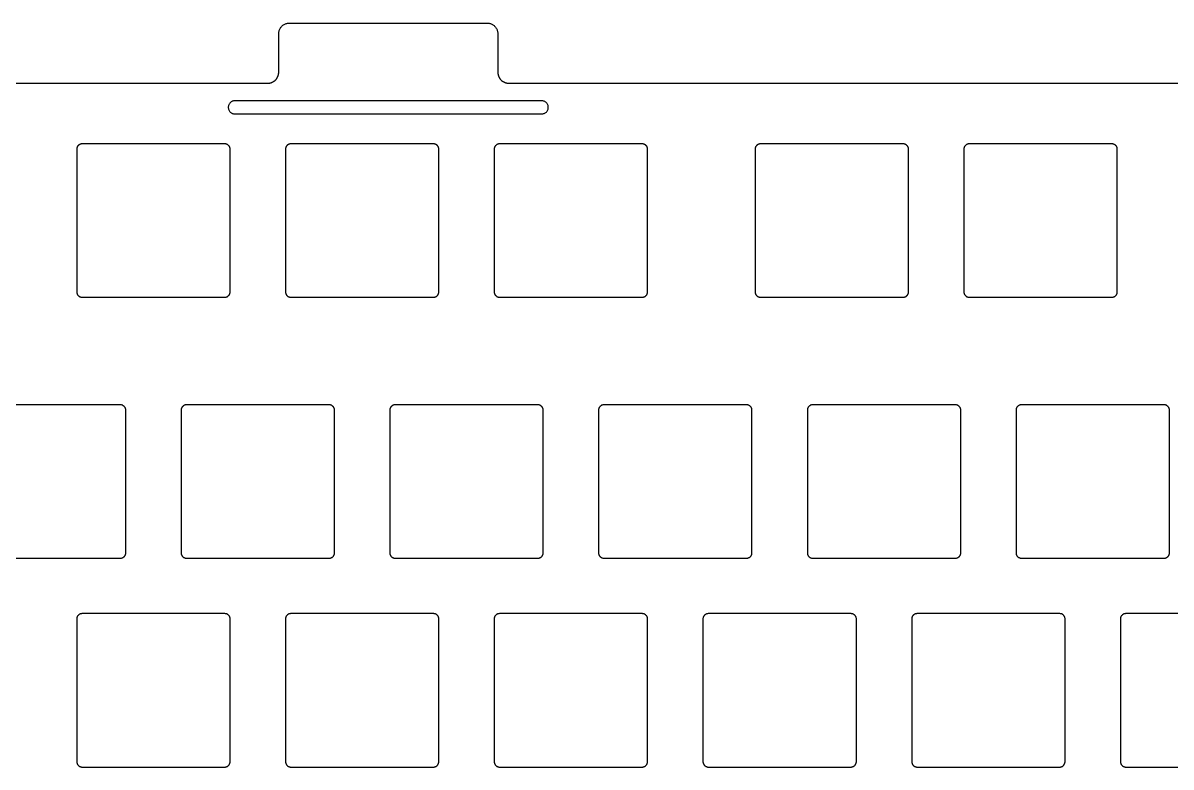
# Model space of a CAD drawing. Header units: millimetres. Extents: x -6 to 321, y -6 to 135.
# Drawn here: x 124.4 to 229.2, y 67.4 to 135.3 of the extents above; entities that cross this region are included whole.
import ezdxf

# ---------------------------------------------------------------- set-up
doc = ezdxf.new("R2010")
doc.units = ezdxf.units.MM
for name, color, linetype in [('CUTOUTS', 1, 'Continuous'), ('FLEX', 3, 'Continuous'), ('OUTLINE', 7, 'Continuous')]:
    doc.layers.add(name, color=color, linetype=linetype)

msp = doc.modelspace()

# ---------------------------------------------------------------- linework, layer by layer
at = {"layer": 'CUTOUTS'}
for points in [[(129.69, 110.33), (129.72, 110.32), (129.75, 110.31), (129.78, 110.3), (129.82, 110.3), (129.85, 110.3), (142.85, 110.3), (142.88, 110.3), (142.92, 110.3), (142.95, 110.31), (142.98, 110.32), (143.01, 110.33), (143.04, 110.34), (143.07, 110.35), (143.1, 110.37), (143.13, 110.38), (143.15, 110.4), (143.18, 110.42), (143.2, 110.45), (143.23, 110.47), (143.25, 110.5), (143.27, 110.52), (143.28, 110.55), (143.3, 110.58), (143.31, 110.61), (143.32, 110.64), (143.33, 110.67), (143.34, 110.7), (143.35, 110.73), (143.35, 110.77), (143.35, 110.8), (143.35, 123.8), (143.35, 123.83), (143.35, 123.87), (143.34, 123.9), (143.33, 123.93), (143.32, 123.96), (143.31, 123.99), (143.3, 124.02), (143.28, 124.05), (143.27, 124.08), (143.25, 124.1), (143.23, 124.13), (143.2, 124.15), (143.18, 124.18), (143.15, 124.2), (143.13, 124.22), (143.1, 124.23), (143.07, 124.25), (143.04, 124.26), (143.01, 124.27), (142.98, 124.28), (142.95, 124.29), (142.92, 124.3), (142.88, 124.3), (142.85, 124.3), (129.85, 124.3), (129.82, 124.3), (129.78, 124.3), (129.75, 124.29), (129.72, 124.28), (129.69, 124.27), (129.66, 124.26), (129.63, 124.25), (129.6, 124.23), (129.57, 124.22), (129.55, 124.2), (129.52, 124.18), (129.5, 124.15), (129.47, 124.13), (129.45, 124.1), (129.43, 124.08), (129.42, 124.05), (129.4, 124.02), (129.39, 123.99), (129.38, 123.96), (129.37, 123.93), (129.36, 123.9), (129.35, 123.87), (129.35, 123.83), (129.35, 123.8), (129.35, 110.8), (129.35, 110.77), (129.35, 110.73), (129.36, 110.7), (129.37, 110.67), (129.38, 110.64), (129.39, 110.61), (129.4, 110.58), (129.42, 110.55), (129.43, 110.52), (129.45, 110.5), (129.47, 110.47), (129.5, 110.45), (129.52, 110.42), (129.55, 110.4), (129.57, 110.38), (129.6, 110.37), (129.63, 110.35), (129.66, 110.34)], [(148.74, 110.33), (148.77, 110.32), (148.8, 110.31), (148.83, 110.3), (148.87, 110.3), (148.9, 110.3), (161.9, 110.3), (161.93, 110.3), (161.97, 110.3), (162, 110.31), (162.03, 110.32), (162.06, 110.33), (162.09, 110.34), (162.12, 110.35), (162.15, 110.37), (162.18, 110.38), (162.2, 110.4), (162.23, 110.42), (162.25, 110.45), (162.28, 110.47), (162.3, 110.5), (162.32, 110.52), (162.33, 110.55), (162.35, 110.58), (162.36, 110.61), (162.37, 110.64), (162.38, 110.67), (162.39, 110.7), (162.4, 110.73), (162.4, 110.77), (162.4, 110.8), (162.4, 123.8), (162.4, 123.83), (162.4, 123.87), (162.39, 123.9), (162.38, 123.93), (162.37, 123.96), (162.36, 123.99), (162.35, 124.02), (162.33, 124.05), (162.32, 124.08), (162.3, 124.1), (162.28, 124.13), (162.25, 124.15), (162.23, 124.18), (162.2, 124.2), (162.18, 124.22), (162.15, 124.23), (162.12, 124.25), (162.09, 124.26), (162.06, 124.27), (162.03, 124.28), (162, 124.29), (161.97, 124.3), (161.93, 124.3), (161.9, 124.3), (148.9, 124.3), (148.87, 124.3), (148.83, 124.3), (148.8, 124.29), (148.77, 124.28), (148.74, 124.27), (148.71, 124.26), (148.68, 124.25), (148.65, 124.23), (148.62, 124.22), (148.6, 124.2), (148.57, 124.18), (148.55, 124.15), (148.52, 124.13), (148.5, 124.1), (148.48, 124.08), (148.47, 124.05), (148.45, 124.02), (148.44, 123.99), (148.43, 123.96), (148.42, 123.93), (148.41, 123.9), (148.4, 123.87), (148.4, 123.83), (148.4, 123.8), (148.4, 110.8), (148.4, 110.77), (148.4, 110.73), (148.41, 110.7), (148.42, 110.67), (148.43, 110.64), (148.44, 110.61), (148.45, 110.58), (148.47, 110.55), (148.48, 110.52), (148.5, 110.5), (148.52, 110.47), (148.55, 110.45), (148.57, 110.42), (148.6, 110.4), (148.62, 110.38), (148.65, 110.37), (148.68, 110.35), (148.71, 110.34)], [(167.79, 110.33), (167.82, 110.32), (167.85, 110.31), (167.88, 110.3), (167.92, 110.3), (167.95, 110.3), (180.95, 110.3), (180.98, 110.3), (181.02, 110.3), (181.05, 110.31), (181.08, 110.32), (181.11, 110.33), (181.14, 110.34), (181.17, 110.35), (181.2, 110.37), (181.23, 110.38), (181.25, 110.4), (181.28, 110.42), (181.3, 110.45), (181.33, 110.47), (181.35, 110.5), (181.37, 110.52), (181.38, 110.55), (181.4, 110.58), (181.41, 110.61), (181.42, 110.64), (181.43, 110.67), (181.44, 110.7), (181.45, 110.73), (181.45, 110.77), (181.45, 110.8), (181.45, 123.8), (181.45, 123.83), (181.45, 123.87), (181.44, 123.9), (181.43, 123.93), (181.42, 123.96), (181.41, 123.99), (181.4, 124.02), (181.38, 124.05), (181.37, 124.08), (181.35, 124.1), (181.33, 124.13), (181.3, 124.15), (181.28, 124.18), (181.25, 124.2), (181.23, 124.22), (181.2, 124.23), (181.17, 124.25), (181.14, 124.26), (181.11, 124.27), (181.08, 124.28), (181.05, 124.29), (181.02, 124.3), (180.98, 124.3), (180.95, 124.3), (167.95, 124.3), (167.92, 124.3), (167.88, 124.3), (167.85, 124.29), (167.82, 124.28), (167.79, 124.27), (167.76, 124.26), (167.73, 124.25), (167.7, 124.23), (167.67, 124.22), (167.65, 124.2), (167.62, 124.18), (167.6, 124.15), (167.57, 124.13), (167.55, 124.1), (167.53, 124.08), (167.52, 124.05), (167.5, 124.02), (167.49, 123.99), (167.48, 123.96), (167.47, 123.93), (167.46, 123.9), (167.45, 123.87), (167.45, 123.83), (167.45, 123.8), (167.45, 110.8), (167.45, 110.77), (167.45, 110.73), (167.46, 110.7), (167.47, 110.67), (167.48, 110.64), (167.49, 110.61), (167.5, 110.58), (167.52, 110.55), (167.53, 110.52), (167.55, 110.5), (167.57, 110.47), (167.6, 110.45), (167.62, 110.42), (167.65, 110.4), (167.67, 110.38), (167.7, 110.37), (167.73, 110.35), (167.76, 110.34)], [(191.6, 110.33), (191.63, 110.32), (191.66, 110.31), (191.7, 110.3), (191.73, 110.3), (191.76, 110.3), (204.76, 110.3), (204.8, 110.3), (204.83, 110.3), (204.86, 110.31), (204.89, 110.32), (204.92, 110.33), (204.95, 110.34), (204.98, 110.35), (205.01, 110.37), (205.04, 110.38), (205.07, 110.4), (205.09, 110.42), (205.12, 110.45), (205.14, 110.47), (205.16, 110.5), (205.18, 110.52), (205.2, 110.55), (205.21, 110.58), (205.22, 110.61), (205.24, 110.64), (205.25, 110.67), (205.25, 110.7), (205.26, 110.73), (205.26, 110.77), (205.26, 110.8), (205.26, 123.8), (205.26, 123.83), (205.26, 123.87), (205.25, 123.9), (205.25, 123.93), (205.24, 123.96), (205.22, 123.99), (205.21, 124.02), (205.2, 124.05), (205.18, 124.08), (205.16, 124.1), (205.14, 124.13), (205.12, 124.15), (205.09, 124.18), (205.07, 124.2), (205.04, 124.22), (205.01, 124.23), (204.98, 124.25), (204.95, 124.26), (204.92, 124.27), (204.89, 124.28), (204.86, 124.29), (204.83, 124.3), (204.8, 124.3), (204.76, 124.3), (191.76, 124.3), (191.73, 124.3), (191.7, 124.3), (191.66, 124.29), (191.63, 124.28), (191.6, 124.27), (191.57, 124.26), (191.54, 124.25), (191.51, 124.23), (191.48, 124.22), (191.46, 124.2), (191.43, 124.18), (191.41, 124.15), (191.39, 124.13), (191.37, 124.1), (191.35, 124.08), (191.33, 124.05), (191.31, 124.02), (191.3, 123.99), (191.29, 123.96), (191.28, 123.93), (191.27, 123.9), (191.27, 123.87), (191.26, 123.83), (191.26, 123.8), (191.26, 110.8), (191.26, 110.77), (191.27, 110.73), (191.27, 110.7), (191.28, 110.67), (191.29, 110.64), (191.3, 110.61), (191.31, 110.58), (191.33, 110.55), (191.35, 110.52), (191.37, 110.5), (191.39, 110.47), (191.41, 110.45), (191.43, 110.42), (191.46, 110.4), (191.48, 110.38), (191.51, 110.37), (191.54, 110.35), (191.57, 110.34)], [(210.68, 110.32), (210.71, 110.31), (210.75, 110.3), (210.78, 110.3), (210.81, 110.3), (223.81, 110.3), (223.85, 110.3), (223.88, 110.3), (223.91, 110.31), (223.94, 110.32), (223.97, 110.33), (224, 110.34), (224.03, 110.35), (224.06, 110.37), (224.09, 110.38), (224.12, 110.4), (224.14, 110.42), (224.17, 110.45), (224.19, 110.47), (224.21, 110.5), (224.23, 110.52), (224.25, 110.55), (224.26, 110.58), (224.27, 110.61), (224.29, 110.64), (224.3, 110.67), (224.3, 110.7), (224.31, 110.73), (224.31, 110.77), (224.31, 110.8), (224.31, 123.8), (224.31, 123.83), (224.31, 123.87), (224.3, 123.9), (224.3, 123.93), (224.29, 123.96), (224.27, 123.99), (224.26, 124.02), (224.25, 124.05), (224.23, 124.08), (224.21, 124.1), (224.19, 124.13), (224.17, 124.15), (224.14, 124.18), (224.12, 124.2), (224.09, 124.22), (224.06, 124.23), (224.03, 124.25), (224, 124.26), (223.97, 124.27), (223.94, 124.28), (223.91, 124.29), (223.88, 124.3), (223.85, 124.3), (223.81, 124.3), (210.81, 124.3), (210.78, 124.3), (210.75, 124.3), (210.71, 124.29), (210.68, 124.28), (210.65, 124.27), (210.62, 124.26), (210.59, 124.25), (210.56, 124.23), (210.53, 124.22), (210.51, 124.2), (210.48, 124.18), (210.46, 124.15), (210.44, 124.13), (210.42, 124.1), (210.4, 124.08), (210.38, 124.05), (210.36, 124.02), (210.35, 123.99), (210.34, 123.96), (210.33, 123.93), (210.32, 123.9), (210.32, 123.87), (210.31, 123.83), (210.31, 123.8), (210.31, 110.8), (210.31, 110.77), (210.32, 110.73), (210.32, 110.7), (210.33, 110.67), (210.34, 110.64), (210.35, 110.61), (210.36, 110.58), (210.38, 110.55), (210.4, 110.52), (210.42, 110.5), (210.44, 110.47), (210.46, 110.45), (210.48, 110.42), (210.51, 110.4), (210.53, 110.38), (210.56, 110.37), (210.59, 110.35), (210.62, 110.34), (210.65, 110.33)], [(139.21, 86.51), (139.25, 86.5), (139.28, 86.5), (139.31, 86.49), (139.34, 86.49), (139.38, 86.49), (152.38, 86.49), (152.41, 86.49), (152.44, 86.49), (152.47, 86.5), (152.5, 86.5), (152.54, 86.51), (152.57, 86.53), (152.6, 86.54), (152.62, 86.55), (152.65, 86.57), (152.68, 86.59), (152.7, 86.61), (152.73, 86.63), (152.75, 86.66), (152.77, 86.68), (152.79, 86.71), (152.81, 86.74), (152.82, 86.77), (152.84, 86.8), (152.85, 86.83), (152.86, 86.86), (152.87, 86.89), (152.87, 86.92), (152.87, 86.95), (152.88, 86.99), (152.88, 99.99), (152.87, 100.02), (152.87, 100.05), (152.87, 100.09), (152.86, 100.12), (152.85, 100.15), (152.84, 100.18), (152.82, 100.21), (152.81, 100.24), (152.79, 100.27), (152.77, 100.29), (152.75, 100.32), (152.73, 100.34), (152.7, 100.36), (152.68, 100.38), (152.65, 100.4), (152.62, 100.42), (152.6, 100.44), (152.57, 100.45), (152.54, 100.46), (152.5, 100.47), (152.47, 100.48), (152.44, 100.48), (152.41, 100.49), (152.38, 100.49), (139.38, 100.49), (139.34, 100.49), (139.31, 100.48), (139.28, 100.48), (139.25, 100.47), (139.21, 100.46), (139.18, 100.45), (139.15, 100.44), (139.12, 100.42), (139.1, 100.4), (139.07, 100.38), (139.05, 100.36), (139.02, 100.34), (139, 100.32), (138.98, 100.29), (138.96, 100.27), (138.94, 100.24), (138.93, 100.21), (138.91, 100.18), (138.9, 100.15), (138.89, 100.12), (138.88, 100.09), (138.88, 100.05), (138.88, 100.02), (138.88, 99.99), (138.88, 86.99), (138.88, 86.95), (138.88, 86.92), (138.88, 86.89), (138.89, 86.86), (138.9, 86.83), (138.91, 86.8), (138.93, 86.77), (138.94, 86.74), (138.96, 86.71), (138.98, 86.68), (139, 86.66), (139.02, 86.63), (139.05, 86.61), (139.07, 86.59), (139.1, 86.57), (139.12, 86.55), (139.15, 86.54), (139.18, 86.53)], [(158.26, 86.51), (158.3, 86.5), (158.33, 86.5), (158.36, 86.49), (158.39, 86.49), (158.43, 86.49), (171.43, 86.49), (171.46, 86.49), (171.49, 86.49), (171.52, 86.5), (171.55, 86.5), (171.59, 86.51), (171.62, 86.53), (171.65, 86.54), (171.68, 86.55), (171.7, 86.57), (171.73, 86.59), (171.75, 86.61), (171.78, 86.63), (171.8, 86.66), (171.82, 86.68), (171.84, 86.71), (171.86, 86.74), (171.87, 86.77), (171.89, 86.8), (171.9, 86.83), (171.91, 86.86), (171.92, 86.89), (171.92, 86.92), (171.92, 86.95), (171.93, 86.99), (171.93, 99.99), (171.92, 100.02), (171.92, 100.05), (171.92, 100.09), (171.91, 100.12), (171.9, 100.15), (171.89, 100.18), (171.87, 100.21), (171.86, 100.24), (171.84, 100.27), (171.82, 100.29), (171.8, 100.32), (171.78, 100.34), (171.75, 100.36), (171.73, 100.38), (171.7, 100.4), (171.68, 100.42), (171.65, 100.44), (171.62, 100.45), (171.59, 100.46), (171.55, 100.47), (171.52, 100.48), (171.49, 100.48), (171.46, 100.49), (171.43, 100.49), (158.43, 100.49), (158.39, 100.49), (158.36, 100.48), (158.33, 100.48), (158.3, 100.47), (158.26, 100.46), (158.23, 100.45), (158.2, 100.44), (158.18, 100.42), (158.15, 100.4), (158.12, 100.38), (158.1, 100.36), (158.07, 100.34), (158.05, 100.32), (158.03, 100.29), (158.01, 100.27), (157.99, 100.24), (157.98, 100.21), (157.96, 100.18), (157.95, 100.15), (157.94, 100.12), (157.93, 100.09), (157.93, 100.05), (157.93, 100.02), (157.93, 99.99), (157.93, 86.99), (157.93, 86.95), (157.93, 86.92), (157.93, 86.89), (157.94, 86.86), (157.95, 86.83), (157.96, 86.8), (157.98, 86.77), (157.99, 86.74), (158.01, 86.71), (158.03, 86.68), (158.05, 86.66), (158.07, 86.63), (158.1, 86.61), (158.12, 86.59), (158.15, 86.57), (158.18, 86.55), (158.2, 86.54), (158.23, 86.53)], [(177.35, 86.5), (177.38, 86.5), (177.41, 86.49), (177.44, 86.49), (177.47, 86.49), (190.47, 86.49), (190.51, 86.49), (190.54, 86.49), (190.57, 86.5), (190.6, 86.5), (190.64, 86.51), (190.67, 86.53), (190.7, 86.54), (190.72, 86.55), (190.75, 86.57), (190.78, 86.59), (190.8, 86.61), (190.83, 86.63), (190.85, 86.66), (190.87, 86.68), (190.89, 86.71), (190.91, 86.74), (190.92, 86.77), (190.94, 86.8), (190.95, 86.83), (190.96, 86.86), (190.97, 86.89), (190.97, 86.92), (190.97, 86.95), (190.97, 86.99), (190.97, 99.99), (190.97, 100.02), (190.97, 100.05), (190.97, 100.09), (190.96, 100.12), (190.95, 100.15), (190.94, 100.18), (190.92, 100.21), (190.91, 100.24), (190.89, 100.27), (190.87, 100.29), (190.85, 100.32), (190.83, 100.34), (190.8, 100.36), (190.78, 100.38), (190.75, 100.4), (190.72, 100.42), (190.7, 100.44), (190.67, 100.45), (190.64, 100.46), (190.6, 100.47), (190.57, 100.48), (190.54, 100.48), (190.51, 100.49), (190.47, 100.49), (177.47, 100.49), (177.44, 100.49), (177.41, 100.48), (177.38, 100.48), (177.35, 100.47), (177.31, 100.46), (177.28, 100.45), (177.25, 100.44), (177.22, 100.42), (177.2, 100.4), (177.17, 100.38), (177.15, 100.36), (177.12, 100.34), (177.1, 100.32), (177.08, 100.29), (177.06, 100.27), (177.04, 100.24), (177.03, 100.21), (177.01, 100.18), (177, 100.15), (176.99, 100.12), (176.98, 100.09), (176.98, 100.05), (176.98, 100.02), (176.97, 99.99), (176.97, 86.99), (176.98, 86.95), (176.98, 86.92), (176.98, 86.89), (176.99, 86.86), (177, 86.83), (177.01, 86.8), (177.03, 86.77), (177.04, 86.74), (177.06, 86.71), (177.08, 86.68), (177.1, 86.66), (177.12, 86.63), (177.15, 86.61), (177.17, 86.59), (177.2, 86.57), (177.22, 86.55), (177.25, 86.54), (177.28, 86.53), (177.31, 86.51)], [(196.36, 86.51), (196.4, 86.5), (196.43, 86.5), (196.46, 86.49), (196.49, 86.49), (196.53, 86.49), (209.53, 86.49), (209.56, 86.49), (209.59, 86.49), (209.62, 86.5), (209.65, 86.5), (209.69, 86.51), (209.72, 86.53), (209.75, 86.54), (209.78, 86.55), (209.8, 86.57), (209.83, 86.59), (209.85, 86.61), (209.88, 86.63), (209.9, 86.66), (209.92, 86.68), (209.94, 86.71), (209.96, 86.74), (209.97, 86.77), (209.99, 86.8), (210, 86.83), (210.01, 86.86), (210.02, 86.89), (210.02, 86.92), (210.02, 86.95), (210.03, 86.99), (210.03, 99.99), (210.02, 100.02), (210.02, 100.05), (210.02, 100.09), (210.01, 100.12), (210, 100.15), (209.99, 100.18), (209.97, 100.21), (209.96, 100.24), (209.94, 100.27), (209.92, 100.29), (209.9, 100.32), (209.88, 100.34), (209.85, 100.36), (209.83, 100.38), (209.8, 100.4), (209.78, 100.42), (209.75, 100.44), (209.72, 100.45), (209.69, 100.46), (209.65, 100.47), (209.62, 100.48), (209.59, 100.48), (209.56, 100.49), (209.53, 100.49), (196.53, 100.49), (196.49, 100.49), (196.46, 100.48), (196.43, 100.48), (196.4, 100.47), (196.36, 100.46), (196.33, 100.45), (196.3, 100.44), (196.28, 100.42), (196.25, 100.4), (196.22, 100.38), (196.2, 100.36), (196.17, 100.34), (196.15, 100.32), (196.13, 100.29), (196.11, 100.27), (196.09, 100.24), (196.08, 100.21), (196.06, 100.18), (196.05, 100.15), (196.04, 100.12), (196.03, 100.09), (196.03, 100.05), (196.03, 100.02), (196.03, 99.99), (196.03, 86.99), (196.03, 86.95), (196.03, 86.92), (196.03, 86.89), (196.04, 86.86), (196.05, 86.83), (196.06, 86.8), (196.08, 86.77), (196.09, 86.74), (196.11, 86.71), (196.13, 86.68), (196.15, 86.66), (196.17, 86.63), (196.2, 86.61), (196.22, 86.59), (196.25, 86.57), (196.28, 86.55), (196.3, 86.54), (196.33, 86.53)], [(215.41, 86.51), (215.45, 86.5), (215.48, 86.5), (215.51, 86.49), (215.54, 86.49), (215.58, 86.49), (228.58, 86.49), (228.61, 86.49), (228.64, 86.49), (228.67, 86.5), (228.7, 86.5), (228.74, 86.51), (228.77, 86.53), (228.8, 86.54), (228.83, 86.55), (228.85, 86.57), (228.88, 86.59), (228.9, 86.61), (228.93, 86.63), (228.95, 86.66), (228.97, 86.68), (228.99, 86.71), (229.01, 86.74), (229.02, 86.77), (229.04, 86.8), (229.05, 86.83), (229.06, 86.86), (229.07, 86.89), (229.07, 86.92), (229.07, 86.95), (229.08, 86.99), (229.08, 99.99), (229.07, 100.02), (229.07, 100.05), (229.07, 100.09), (229.06, 100.12), (229.05, 100.15), (229.04, 100.18), (229.02, 100.21), (229.01, 100.24), (228.99, 100.27), (228.97, 100.29), (228.95, 100.32), (228.93, 100.34), (228.9, 100.36), (228.88, 100.38), (228.85, 100.4), (228.83, 100.42), (228.8, 100.44), (228.77, 100.45), (228.74, 100.46), (228.7, 100.47), (228.67, 100.48), (228.64, 100.48), (228.61, 100.49), (228.58, 100.49), (215.58, 100.49), (215.54, 100.49), (215.51, 100.48), (215.48, 100.48), (215.45, 100.47), (215.41, 100.46), (215.38, 100.45), (215.35, 100.44), (215.33, 100.42), (215.3, 100.4), (215.27, 100.38), (215.25, 100.36), (215.22, 100.34), (215.2, 100.32), (215.18, 100.29), (215.16, 100.27), (215.14, 100.24), (215.13, 100.21), (215.11, 100.18), (215.1, 100.15), (215.09, 100.12), (215.08, 100.09), (215.08, 100.05), (215.08, 100.02), (215.08, 99.99), (215.08, 86.99), (215.08, 86.95), (215.08, 86.92), (215.08, 86.89), (215.09, 86.86), (215.1, 86.83), (215.11, 86.8), (215.13, 86.77), (215.14, 86.74), (215.16, 86.71), (215.18, 86.68), (215.2, 86.66), (215.22, 86.63), (215.25, 86.61), (215.27, 86.59), (215.3, 86.57), (215.33, 86.55), (215.35, 86.54), (215.38, 86.53)], [(129.72, 67.45), (129.75, 67.45), (129.78, 67.44), (129.82, 67.44), (129.85, 67.44), (142.85, 67.44), (142.88, 67.44), (142.92, 67.44), (142.95, 67.45), (142.98, 67.45), (143.01, 67.46), (143.04, 67.48), (143.07, 67.49), (143.1, 67.5), (143.13, 67.52), (143.15, 67.54), (143.18, 67.56), (143.2, 67.58), (143.23, 67.61), (143.25, 67.63), (143.27, 67.66), (143.28, 67.69), (143.3, 67.72), (143.31, 67.75), (143.32, 67.78), (143.33, 67.81), (143.34, 67.84), (143.35, 67.87), (143.35, 67.9), (143.35, 67.94), (143.35, 80.94), (143.35, 80.97), (143.35, 81), (143.34, 81.04), (143.33, 81.07), (143.32, 81.1), (143.31, 81.13), (143.3, 81.16), (143.28, 81.19), (143.27, 81.22), (143.25, 81.24), (143.23, 81.27), (143.2, 81.29), (143.18, 81.31), (143.15, 81.33), (143.13, 81.35), (143.1, 81.37), (143.07, 81.39), (143.04, 81.4), (143.01, 81.41), (142.98, 81.42), (142.95, 81.43), (142.92, 81.43), (142.88, 81.44), (142.85, 81.44), (129.85, 81.44), (129.82, 81.44), (129.78, 81.43), (129.75, 81.43), (129.72, 81.42), (129.69, 81.41), (129.66, 81.4), (129.63, 81.39), (129.6, 81.37), (129.57, 81.35), (129.55, 81.33), (129.52, 81.31), (129.5, 81.29), (129.47, 81.27), (129.45, 81.24), (129.43, 81.22), (129.42, 81.19), (129.4, 81.16), (129.39, 81.13), (129.38, 81.1), (129.37, 81.07), (129.36, 81.04), (129.35, 81), (129.35, 80.97), (129.35, 80.94), (129.35, 67.94), (129.35, 67.9), (129.35, 67.87), (129.36, 67.84), (129.37, 67.81), (129.38, 67.78), (129.39, 67.75), (129.4, 67.72), (129.42, 67.69), (129.43, 67.66), (129.45, 67.63), (129.47, 67.61), (129.5, 67.58), (129.52, 67.56), (129.55, 67.54), (129.57, 67.52), (129.6, 67.5), (129.63, 67.49), (129.66, 67.48), (129.69, 67.46)], [(148.74, 67.46), (148.77, 67.45), (148.8, 67.45), (148.83, 67.44), (148.87, 67.44), (148.9, 67.44), (161.9, 67.44), (161.93, 67.44), (161.97, 67.44), (162, 67.45), (162.03, 67.45), (162.06, 67.46), (162.09, 67.48), (162.12, 67.49), (162.15, 67.5), (162.18, 67.52), (162.2, 67.54), (162.23, 67.56), (162.25, 67.58), (162.28, 67.61), (162.3, 67.63), (162.32, 67.66), (162.33, 67.69), (162.35, 67.72), (162.36, 67.75), (162.37, 67.78), (162.38, 67.81), (162.39, 67.84), (162.4, 67.87), (162.4, 67.9), (162.4, 67.94), (162.4, 80.94), (162.4, 80.97), (162.4, 81), (162.39, 81.04), (162.38, 81.07), (162.37, 81.1), (162.36, 81.13), (162.35, 81.16), (162.33, 81.19), (162.32, 81.22), (162.3, 81.24), (162.28, 81.27), (162.25, 81.29), (162.23, 81.31), (162.2, 81.33), (162.18, 81.35), (162.15, 81.37), (162.12, 81.39), (162.09, 81.4), (162.06, 81.41), (162.03, 81.42), (162, 81.43), (161.97, 81.43), (161.93, 81.44), (161.9, 81.44), (148.9, 81.44), (148.87, 81.44), (148.83, 81.43), (148.8, 81.43), (148.77, 81.42), (148.74, 81.41), (148.71, 81.4), (148.68, 81.39), (148.65, 81.37), (148.62, 81.35), (148.6, 81.33), (148.57, 81.31), (148.55, 81.29), (148.52, 81.27), (148.5, 81.24), (148.48, 81.22), (148.47, 81.19), (148.45, 81.16), (148.44, 81.13), (148.43, 81.1), (148.42, 81.07), (148.41, 81.04), (148.4, 81), (148.4, 80.97), (148.4, 80.94), (148.4, 67.94), (148.4, 67.9), (148.4, 67.87), (148.41, 67.84), (148.42, 67.81), (148.43, 67.78), (148.44, 67.75), (148.45, 67.72), (148.47, 67.69), (148.48, 67.66), (148.5, 67.63), (148.52, 67.61), (148.55, 67.58), (148.57, 67.56), (148.6, 67.54), (148.62, 67.52), (148.65, 67.5), (148.68, 67.49), (148.71, 67.48)], [(167.79, 67.46), (167.82, 67.45), (167.85, 67.45), (167.88, 67.44), (167.92, 67.44), (167.95, 67.44), (180.95, 67.44), (180.98, 67.44), (181.02, 67.44), (181.05, 67.45), (181.08, 67.45), (181.11, 67.46), (181.14, 67.48), (181.17, 67.49), (181.2, 67.5), (181.23, 67.52), (181.25, 67.54), (181.28, 67.56), (181.3, 67.58), (181.33, 67.61), (181.35, 67.63), (181.37, 67.66), (181.38, 67.69), (181.4, 67.72), (181.41, 67.75), (181.42, 67.78), (181.43, 67.81), (181.44, 67.84), (181.45, 67.87), (181.45, 67.9), (181.45, 67.94), (181.45, 80.94), (181.45, 80.97), (181.45, 81), (181.44, 81.04), (181.43, 81.07), (181.42, 81.1), (181.41, 81.13), (181.4, 81.16), (181.38, 81.19), (181.37, 81.22), (181.35, 81.24), (181.33, 81.27), (181.3, 81.29), (181.28, 81.31), (181.25, 81.33), (181.23, 81.35), (181.2, 81.37), (181.17, 81.39), (181.14, 81.4), (181.11, 81.41), (181.08, 81.42), (181.05, 81.43), (181.02, 81.43), (180.98, 81.44), (180.95, 81.44), (167.95, 81.44), (167.92, 81.44), (167.88, 81.43), (167.85, 81.43), (167.82, 81.42), (167.79, 81.41), (167.76, 81.4), (167.73, 81.39), (167.7, 81.37), (167.67, 81.35), (167.65, 81.33), (167.62, 81.31), (167.6, 81.29), (167.57, 81.27), (167.55, 81.24), (167.53, 81.22), (167.52, 81.19), (167.5, 81.16), (167.49, 81.13), (167.48, 81.1), (167.47, 81.07), (167.46, 81.04), (167.45, 81), (167.45, 80.97), (167.45, 80.94), (167.45, 67.94), (167.45, 67.9), (167.45, 67.87), (167.46, 67.84), (167.47, 67.81), (167.48, 67.78), (167.49, 67.75), (167.5, 67.72), (167.52, 67.69), (167.53, 67.66), (167.55, 67.63), (167.57, 67.61), (167.6, 67.58), (167.62, 67.56), (167.65, 67.54), (167.67, 67.52), (167.7, 67.5), (167.73, 67.49), (167.76, 67.48)], [(186.84, 67.46), (186.87, 67.45), (186.9, 67.45), (186.93, 67.44), (186.97, 67.44), (187, 67.44), (200, 67.44), (200.03, 67.44), (200.07, 67.44), (200.1, 67.45), (200.13, 67.45), (200.16, 67.46), (200.19, 67.48), (200.22, 67.49), (200.25, 67.5), (200.28, 67.52), (200.3, 67.54), (200.33, 67.56), (200.35, 67.58), (200.38, 67.61), (200.4, 67.63), (200.42, 67.66), (200.43, 67.69), (200.45, 67.72), (200.46, 67.75), (200.47, 67.78), (200.48, 67.81), (200.49, 67.84), (200.5, 67.87), (200.5, 67.9), (200.5, 67.94), (200.5, 80.94), (200.5, 80.97), (200.5, 81), (200.49, 81.04), (200.48, 81.07), (200.47, 81.1), (200.46, 81.13), (200.45, 81.16), (200.43, 81.19), (200.42, 81.22), (200.4, 81.24), (200.38, 81.27), (200.35, 81.29), (200.33, 81.31), (200.3, 81.33), (200.28, 81.35), (200.25, 81.37), (200.22, 81.39), (200.19, 81.4), (200.16, 81.41), (200.13, 81.42), (200.1, 81.43), (200.07, 81.43), (200.03, 81.44), (200, 81.44), (187, 81.44), (186.97, 81.44), (186.93, 81.43), (186.9, 81.43), (186.87, 81.42), (186.84, 81.41), (186.81, 81.4), (186.78, 81.39), (186.75, 81.37), (186.72, 81.35), (186.7, 81.33), (186.67, 81.31), (186.65, 81.29), (186.62, 81.27), (186.6, 81.24), (186.58, 81.22), (186.57, 81.19), (186.55, 81.16), (186.54, 81.13), (186.53, 81.1), (186.52, 81.07), (186.51, 81.04), (186.5, 81), (186.5, 80.97), (186.5, 80.94), (186.5, 67.94), (186.5, 67.9), (186.5, 67.87), (186.51, 67.84), (186.52, 67.81), (186.53, 67.78), (186.54, 67.75), (186.55, 67.72), (186.57, 67.69), (186.58, 67.66), (186.6, 67.63), (186.62, 67.61), (186.65, 67.58), (186.67, 67.56), (186.7, 67.54), (186.72, 67.52), (186.75, 67.5), (186.78, 67.49), (186.81, 67.48)], [(205.92, 67.45), (205.95, 67.45), (205.98, 67.44), (206.02, 67.44), (206.05, 67.44), (219.05, 67.44), (219.08, 67.44), (219.12, 67.44), (219.15, 67.45), (219.18, 67.45), (219.21, 67.46), (219.24, 67.48), (219.27, 67.49), (219.3, 67.5), (219.33, 67.52), (219.35, 67.54), (219.38, 67.56), (219.4, 67.58), (219.43, 67.61), (219.45, 67.63), (219.47, 67.66), (219.48, 67.69), (219.5, 67.72), (219.51, 67.75), (219.52, 67.78), (219.53, 67.81), (219.54, 67.84), (219.55, 67.87), (219.55, 67.9), (219.55, 67.94), (219.55, 80.94), (219.55, 80.97), (219.55, 81), (219.54, 81.04), (219.53, 81.07), (219.52, 81.1), (219.51, 81.13), (219.5, 81.16), (219.48, 81.19), (219.47, 81.22), (219.45, 81.24), (219.43, 81.27), (219.4, 81.29), (219.38, 81.31), (219.35, 81.33), (219.33, 81.35), (219.3, 81.37), (219.27, 81.39), (219.24, 81.4), (219.21, 81.41), (219.18, 81.42), (219.15, 81.43), (219.12, 81.43), (219.08, 81.44), (219.05, 81.44), (206.05, 81.44), (206.02, 81.44), (205.98, 81.43), (205.95, 81.43), (205.92, 81.42), (205.89, 81.41), (205.86, 81.4), (205.83, 81.39), (205.8, 81.37), (205.77, 81.35), (205.75, 81.33), (205.72, 81.31), (205.7, 81.29), (205.67, 81.27), (205.65, 81.24), (205.63, 81.22), (205.62, 81.19), (205.6, 81.16), (205.59, 81.13), (205.58, 81.1), (205.57, 81.07), (205.56, 81.04), (205.55, 81), (205.55, 80.97), (205.55, 80.94), (205.55, 67.94), (205.55, 67.9), (205.55, 67.87), (205.56, 67.84), (205.57, 67.81), (205.58, 67.78), (205.59, 67.75), (205.6, 67.72), (205.62, 67.69), (205.63, 67.66), (205.65, 67.63), (205.67, 67.61), (205.7, 67.58), (205.72, 67.56), (205.75, 67.54), (205.77, 67.52), (205.8, 67.5), (205.83, 67.49), (205.86, 67.48), (205.89, 67.46)]]:
    msp.add_lwpolyline(points, close=True, dxfattribs=at)
for points in [[(120.33, 86.49), (133.32, 86.49), (133.36, 86.49), (133.39, 86.49), (133.42, 86.5), (133.45, 86.5), (133.49, 86.51), (133.52, 86.53), (133.55, 86.54), (133.57, 86.55), (133.6, 86.57), (133.63, 86.59), (133.65, 86.61), (133.68, 86.63), (133.7, 86.66), (133.72, 86.68), (133.74, 86.71), (133.76, 86.74), (133.77, 86.77), (133.79, 86.8), (133.8, 86.83), (133.81, 86.86), (133.82, 86.89), (133.82, 86.92), (133.82, 86.95), (133.82, 86.99), (133.82, 99.99), (133.82, 100.02), (133.82, 100.05), (133.82, 100.09), (133.81, 100.12), (133.8, 100.15), (133.79, 100.18), (133.77, 100.21), (133.76, 100.24), (133.74, 100.27), (133.72, 100.29), (133.7, 100.32), (133.68, 100.34), (133.65, 100.36), (133.63, 100.38), (133.6, 100.4), (133.57, 100.42), (133.55, 100.44), (133.52, 100.45), (133.49, 100.46), (133.45, 100.47), (133.42, 100.48), (133.39, 100.48), (133.36, 100.49), (133.32, 100.49), (120.33, 100.49)], [(238.1, 81.44), (225.1, 81.44), (225.07, 81.44), (225.03, 81.43), (225, 81.43), (224.97, 81.42), (224.94, 81.41), (224.91, 81.4), (224.88, 81.39), (224.85, 81.37), (224.82, 81.35), (224.8, 81.33), (224.77, 81.31), (224.75, 81.29), (224.72, 81.27), (224.7, 81.24), (224.68, 81.22), (224.67, 81.19), (224.65, 81.16), (224.64, 81.13), (224.63, 81.1), (224.62, 81.07), (224.61, 81.04), (224.6, 81), (224.6, 80.97), (224.6, 80.94), (224.6, 67.94), (224.6, 67.9), (224.6, 67.87), (224.61, 67.84), (224.62, 67.81), (224.63, 67.78), (224.64, 67.75), (224.65, 67.72), (224.67, 67.69), (224.68, 67.66), (224.7, 67.63), (224.72, 67.61), (224.75, 67.58), (224.77, 67.56), (224.8, 67.54), (224.82, 67.52), (224.85, 67.5), (224.88, 67.49), (224.91, 67.48), (224.94, 67.46), (224.97, 67.45), (225, 67.45), (225.03, 67.44), (225.07, 67.44), (225.1, 67.44), (238.1, 67.44)]]:
    msp.add_lwpolyline(points, dxfattribs=at)
at = {"layer": 'FLEX'}
msp.add_lwpolyline([(172.06, 128.15), (172.01, 128.18), (171.96, 128.2), (171.9, 128.21), (171.84, 128.22), (171.78, 128.22), (143.78, 128.22), (143.72, 128.22), (143.66, 128.21), (143.61, 128.2), (143.55, 128.18), (143.5, 128.15), (143.45, 128.12), (143.4, 128.09), (143.36, 128.05), (143.32, 128.01), (143.28, 127.96), (143.25, 127.91), (143.23, 127.85), (143.21, 127.8), (143.19, 127.74), (143.18, 127.68), (143.18, 127.62), (143.18, 127.57), (143.19, 127.51), (143.21, 127.45), (143.23, 127.4), (143.25, 127.34), (143.28, 127.29), (143.32, 127.24), (143.36, 127.2), (143.4, 127.16), (143.45, 127.13), (143.5, 127.1), (143.55, 127.07), (143.61, 127.05), (143.66, 127.04), (143.72, 127.03), (143.78, 127.03), (171.78, 127.03), (171.84, 127.03), (171.9, 127.04), (171.96, 127.05), (172.01, 127.07), (172.06, 127.1), (172.11, 127.13), (172.16, 127.16), (172.21, 127.2), (172.25, 127.24), (172.28, 127.29), (172.31, 127.34), (172.34, 127.4), (172.36, 127.45), (172.37, 127.51), (172.38, 127.57), (172.38, 127.62), (172.38, 127.68), (172.37, 127.74), (172.36, 127.8), (172.34, 127.85), (172.31, 127.91), (172.28, 127.96), (172.25, 128.01), (172.21, 128.05), (172.16, 128.09), (172.11, 128.12)], close=True, dxfattribs=at)
at = {"layer": 'OUTLINE'}
msp.add_lwpolyline([(69.01, 129.82), (146.77, 129.82), (146.79, 129.83), (146.83, 129.83), (146.86, 129.83), (146.9, 129.83), (146.93, 129.84), (146.96, 129.84), (146.99, 129.85), (147.02, 129.86), (147.06, 129.86), (147.09, 129.87), (147.12, 129.88), (147.15, 129.9), (147.18, 129.91), (147.21, 129.92), (147.24, 129.94), (147.27, 129.95), (147.3, 129.97), (147.32, 129.98), (147.35, 130), (147.38, 130.02), (147.4, 130.04), (147.43, 130.06), (147.45, 130.08), (147.48, 130.11), (147.5, 130.13), (147.52, 130.15), (147.54, 130.18), (147.56, 130.2), (147.58, 130.23), (147.6, 130.26), (147.62, 130.28), (147.64, 130.31), (147.65, 130.34), (147.67, 130.37), (147.68, 130.4), (147.7, 130.43), (147.71, 130.46), (147.72, 130.49), (147.73, 130.52), (147.74, 130.55), (147.75, 130.58), (147.76, 130.61), (147.76, 130.65), (147.77, 130.68), (147.77, 130.71), (147.78, 130.74), (147.78, 130.78), (147.78, 130.82), (147.78, 130.83), (147.78, 134.32), (147.78, 134.39), (147.79, 134.46), (147.8, 134.52), (147.82, 134.58), (147.83, 134.65), (147.86, 134.71), (147.88, 134.77), (147.92, 134.82), (147.95, 134.88), (147.99, 134.93), (148.03, 134.98), (148.07, 135.03), (148.12, 135.08), (148.17, 135.12), (148.23, 135.16), (148.28, 135.19), (148.34, 135.22), (148.4, 135.25), (148.46, 135.27), (148.52, 135.29), (148.59, 135.31), (148.65, 135.32), (148.72, 135.32), (148.78, 135.32), (166.78, 135.32), (166.85, 135.32), (166.91, 135.32), (166.98, 135.31), (167.04, 135.29), (167.1, 135.27), (167.16, 135.25), (167.22, 135.22), (167.28, 135.19), (167.34, 135.16), (167.39, 135.12), (167.44, 135.08), (167.49, 135.03), (167.53, 134.98), (167.57, 134.93), (167.61, 134.88), (167.65, 134.82), (167.68, 134.77), (167.71, 134.71), (167.73, 134.65), (167.75, 134.58), (167.76, 134.52), (167.77, 134.46), (167.78, 134.39), (167.78, 134.32), (167.78, 130.83), (167.78, 130.82), (167.78, 130.78), (167.78, 130.74), (167.79, 130.71), (167.79, 130.68), (167.8, 130.65), (167.8, 130.61), (167.81, 130.58), (167.82, 130.55), (167.83, 130.52), (167.84, 130.49), (167.85, 130.46), (167.86, 130.43), (167.88, 130.4), (167.89, 130.37), (167.91, 130.34), (167.92, 130.31), (167.94, 130.28), (167.96, 130.26), (167.98, 130.23), (168, 130.2), (168.02, 130.18), (168.04, 130.15), (168.06, 130.13), (168.09, 130.11), (168.11, 130.08), (168.13, 130.06), (168.16, 130.04), (168.19, 130.02), (168.21, 130), (168.24, 129.98), (168.27, 129.97), (168.3, 129.95), (168.32, 129.94), (168.35, 129.92), (168.38, 129.91), (168.41, 129.9), (168.44, 129.88), (168.48, 129.87), (168.51, 129.86), (168.54, 129.86), (168.57, 129.85), (168.6, 129.84), (168.63, 129.84), (168.67, 129.83), (168.7, 129.83), (168.73, 129.83), (168.77, 129.83), (168.79, 129.82), (246.55, 129.82)], dxfattribs=at)

doc.saveas('drawing.dxf')
